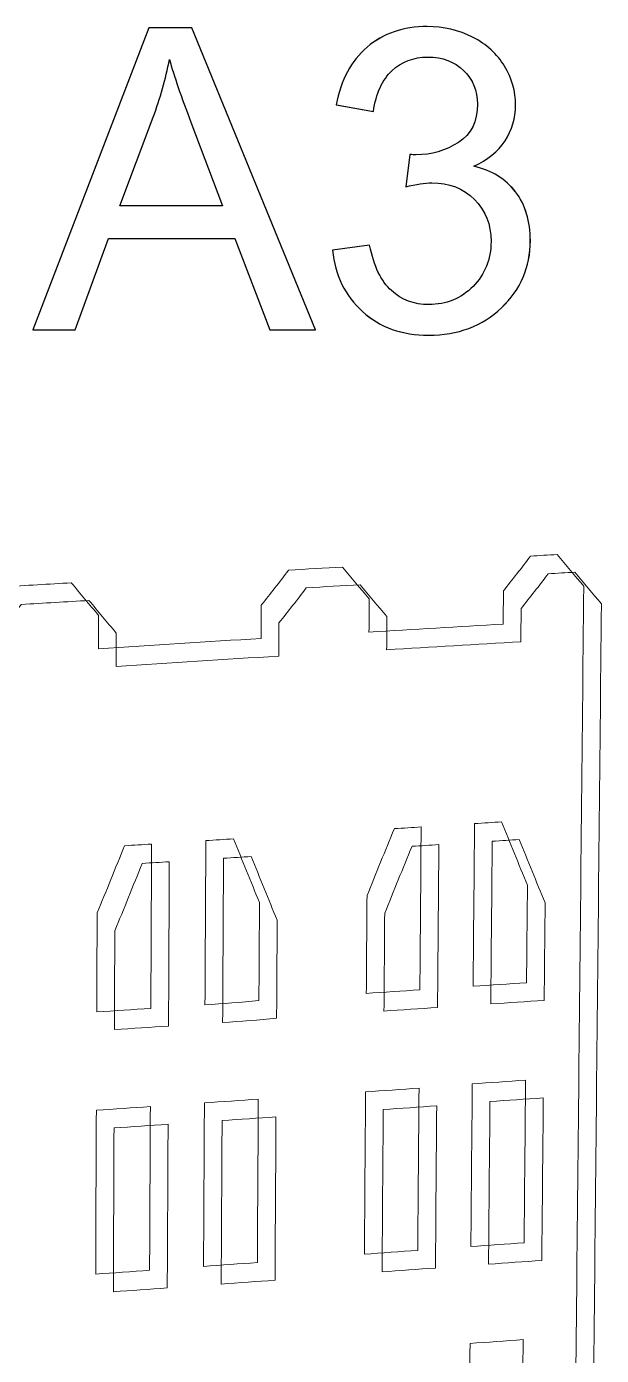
# Model space of a CAD drawing. Header units: centimetres. Extents: x -10.6 to 11.8, y -10.5 to 10.6.
# Drawn here: x 1.688 to 2.217, y -1.065 to 0.157 of the extents above; entities that cross this region are included whole.
import ezdxf

# ---------------------------------------------------------------- set-up
doc = ezdxf.new("R2010")
doc.units = ezdxf.units.CM
doc.header["$MEASUREMENT"] = 0
doc.layers.add('Livello 1', color=7, linetype='Continuous')

msp = doc.modelspace()

# ---------------------------------------------------------------- linework, layer by layer
at = {"layer": 'Livello 1', "color": 7}
for points, knots in [([(1.69383, -0.12168), (1.69383, -0.12168), (1.80054, 0.15611), (1.80054, 0.15611), (1.80054, 0.15611), (1.80054, 0.15611), (1.84013, 0.15611), (1.84013, 0.15611), (1.84013, 0.15611), (1.84013, 0.15611), (1.95383, -0.12168), (1.95383, -0.12168), (1.95383, -0.12168), (1.95383, -0.12168), (1.91192, -0.12168), (1.91192, -0.12168), (1.91192, -0.12168), (1.91192, -0.12168), (1.87951, -0.03754), (1.87951, -0.03754), (1.87951, -0.03754), (1.87951, -0.03754), (1.76336, -0.03754), (1.76336, -0.03754), (1.76336, -0.03754), (1.76336, -0.03754), (1.73289, -0.12168), (1.73289, -0.12168), (1.73289, -0.12168), (1.73289, -0.12168), (1.69383, -0.12168), (1.69383, -0.12168)], [0, 0, 0, 0, 0.125, 0.125, 0.125, 0.125, 0.25, 0.25, 0.25, 0.25, 0.375, 0.375, 0.375, 0.375, 0.5, 0.5, 0.5, 0.5, 0.625, 0.625, 0.625, 0.625, 0.75, 0.75, 0.75, 0.75, 0.875, 0.875, 0.875, 0.875, 1, 1, 1, 1]), ([(1.96955, -0.04834), (1.96955, -0.04834), (2.00363, -0.04381), (2.00363, -0.04381), (2.00363, -0.04381), (2.00758, -0.06315), (2.01424, -0.07705), (2.02362, -0.08559), (2.02362, -0.08559), (2.03306, -0.09413), (2.04451, -0.0984), (2.05803, -0.0984), (2.05803, -0.0984), (2.07407, -0.0984), (2.08765, -0.09283), (2.09871, -0.08171), (2.09871, -0.08171), (2.1097, -0.07059), (2.11527, -0.05681), (2.11527, -0.04038), (2.11527, -0.04038), (2.11527, -0.02473), (2.11016, -0.01179), (2.09994, -0.00164), (2.09994, -0.00164), (2.08965, 0.00851), (2.07665, 0.01362), (2.06087, 0.01362), (2.06087, 0.01362), (2.0544, 0.01362), (2.04638, 0.01233), (2.03681, 0.00981), (2.03681, 0.00981), (2.03681, 0.00981), (2.04063, 0.03975), (2.04063, 0.03975), (2.04063, 0.03975), (2.04289, 0.03949), (2.0447, 0.03936), (2.04613, 0.03936), (2.04613, 0.03936), (2.06061, 0.03936), (2.07368, 0.04318), (2.08532, 0.05075), (2.08532, 0.05075), (2.09696, 0.05832), (2.10278, 0.07002), (2.10278, 0.0858), (2.10278, 0.0858), (2.10278, 0.09829), (2.09851, 0.1087), (2.09004, 0.11685), (2.09004, 0.11685), (2.08157, 0.12506), (2.07064, 0.1292), (2.05725, 0.1292), (2.05725, 0.1292), (2.04399, 0.1292), (2.03293, 0.125), (2.02414, 0.11672), (2.02414, 0.11672), (2.01527, 0.10837), (2.00958, 0.09583), (2.00706, 0.07914), (2.00706, 0.07914), (2.00706, 0.07914), (1.97298, 0.08522), (1.97298, 0.08522), (1.97298, 0.08522), (1.97712, 0.10812), (1.98662, 0.12584), (2.00137, 0.13838), (2.00137, 0.13838), (2.01618, 0.15093), (2.03455, 0.15727), (2.05654, 0.15727), (2.05654, 0.15727), (2.07167, 0.15727), (2.08564, 0.15397), (2.09838, 0.1475), (2.09838, 0.1475), (2.11113, 0.14097), (2.12089, 0.13211), (2.12768, 0.12086), (2.12768, 0.12086), (2.13441, 0.1096), (2.13784, 0.0977), (2.13784, 0.08503), (2.13784, 0.08503), (2.13784, 0.07306), (2.1346, 0.06213), (2.12814, 0.05224), (2.12814, 0.05224), (2.12167, 0.0424), (2.11216, 0.03458), (2.09955, 0.02876), (2.09955, 0.02876), (2.11598, 0.02501), (2.12872, 0.01712), (2.13784, 0.00515), (2.13784, 0.00515), (2.14689, -0.00675), (2.15142, -0.02169), (2.15142, -0.03961), (2.15142, -0.03961), (2.15142, -0.06386), (2.14262, -0.08443), (2.1249, -0.10131), (2.1249, -0.10131), (2.10725, -0.11819), (2.08487, -0.1266), (2.05783, -0.1266), (2.05783, -0.1266), (2.03345, -0.1266), (2.01321, -0.11935), (1.9971, -0.1048), (1.9971, -0.1048), (1.981, -0.09031), (1.97181, -0.07149), (1.96955, -0.04834)], [0, 0, 0, 0, 0.0333333, 0.0333333, 0.0333333, 0.0333333, 0.0666667, 0.0666667, 0.0666667, 0.0666667, 0.1, 0.1, 0.1, 0.1, 0.1333333, 0.1333333, 0.1333333, 0.1333333, 0.1666667, 0.1666667, 0.1666667, 0.1666667, 0.2, 0.2, 0.2, 0.2, 0.2333333, 0.2333333, 0.2333333, 0.2333333, 0.2666667, 0.2666667, 0.2666667, 0.2666667, 0.3, 0.3, 0.3, 0.3, 0.3333333, 0.3333333, 0.3333333, 0.3333333, 0.3666667, 0.3666667, 0.3666667, 0.3666667, 0.4, 0.4, 0.4, 0.4, 0.4333333, 0.4333333, 0.4333333, 0.4333333, 0.4666667, 0.4666667, 0.4666667, 0.4666667, 0.5, 0.5, 0.5, 0.5, 0.5333333, 0.5333333, 0.5333333, 0.5333333, 0.5666667, 0.5666667, 0.5666667, 0.5666667, 0.6, 0.6, 0.6, 0.6, 0.6333333, 0.6333333, 0.6333333, 0.6333333, 0.6666667, 0.6666667, 0.6666667, 0.6666667, 0.7, 0.7, 0.7, 0.7, 0.7333333, 0.7333333, 0.7333333, 0.7333333, 0.7666667, 0.7666667, 0.7666667, 0.7666667, 0.8, 0.8, 0.8, 0.8, 0.8333333, 0.8333333, 0.8333333, 0.8333333, 0.8666667, 0.8666667, 0.8666667, 0.8666667, 0.9, 0.9, 0.9, 0.9, 0.9333333, 0.9333333, 0.9333333, 0.9333333, 0.9666667, 0.9666667, 0.9666667, 0.9666667, 1, 1, 1, 1]), ([(1.77396, -0.00759), (1.77396, -0.00759), (1.8682, -0.00759), (1.8682, -0.00759), (1.8682, -0.00759), (1.8682, -0.00759), (1.83916, 0.06931), (1.83916, 0.06931), (1.83916, 0.06931), (1.83036, 0.09266), (1.82376, 0.11187), (1.81949, 0.12694), (1.81949, 0.12694), (1.81594, 0.10909), (1.81096, 0.09143), (1.80449, 0.07384), (1.80449, 0.07384), (1.80449, 0.07384), (1.77396, -0.00759), (1.77396, -0.00759)], [0, 0, 0, 0, 0.2, 0.2, 0.2, 0.2, 0.4, 0.4, 0.4, 0.4, 0.6, 0.6, 0.6, 0.6, 0.8, 0.8, 0.8, 0.8, 1, 1, 1, 1])]:
    msp.add_open_spline(points, degree=3, knots=knots, dxfattribs=at)
at = {"layer": 'Livello 1', "color": 250, "lineweight": 9}
for points, knots in [([(1.69383, -0.12168), (1.69383, -0.12168), (1.80054, 0.15611), (1.80054, 0.15611), (1.80054, 0.15611), (1.80054, 0.15611), (1.84013, 0.15611), (1.84013, 0.15611), (1.84013, 0.15611), (1.84013, 0.15611), (1.95383, -0.12168), (1.95383, -0.12168), (1.95383, -0.12168), (1.95383, -0.12168), (1.91192, -0.12168), (1.91192, -0.12168), (1.91192, -0.12168), (1.91192, -0.12168), (1.87951, -0.03754), (1.87951, -0.03754), (1.87951, -0.03754), (1.87951, -0.03754), (1.76336, -0.03754), (1.76336, -0.03754), (1.76336, -0.03754), (1.76336, -0.03754), (1.73289, -0.12168), (1.73289, -0.12168), (1.73289, -0.12168), (1.73289, -0.12168), (1.69383, -0.12168), (1.69383, -0.12168)], [0, 0, 0, 0, 0.125, 0.125, 0.125, 0.125, 0.25, 0.25, 0.25, 0.25, 0.375, 0.375, 0.375, 0.375, 0.5, 0.5, 0.5, 0.5, 0.625, 0.625, 0.625, 0.625, 0.75, 0.75, 0.75, 0.75, 0.875, 0.875, 0.875, 0.875, 1, 1, 1, 1]), ([(1.69384, -0.12168), (1.69384, -0.12168), (1.80055, 0.15611), (1.80055, 0.15611), (1.80055, 0.15611), (1.80055, 0.15611), (1.84014, 0.15611), (1.84014, 0.15611), (1.84014, 0.15611), (1.84014, 0.15611), (1.95384, -0.12168), (1.95384, -0.12168), (1.95384, -0.12168), (1.95384, -0.12168), (1.91193, -0.12168), (1.91193, -0.12168), (1.91193, -0.12168), (1.91193, -0.12168), (1.87952, -0.03754), (1.87952, -0.03754), (1.87952, -0.03754), (1.87952, -0.03754), (1.76337, -0.03754), (1.76337, -0.03754), (1.76337, -0.03754), (1.76337, -0.03754), (1.7329, -0.12168), (1.7329, -0.12168), (1.7329, -0.12168), (1.7329, -0.12168), (1.69384, -0.12168), (1.69384, -0.12168)], [0, 0, 0, 0, 0.125, 0.125, 0.125, 0.125, 0.25, 0.25, 0.25, 0.25, 0.375, 0.375, 0.375, 0.375, 0.5, 0.5, 0.5, 0.5, 0.625, 0.625, 0.625, 0.625, 0.75, 0.75, 0.75, 0.75, 0.875, 0.875, 0.875, 0.875, 1, 1, 1, 1]), ([(1.96955, -0.04834), (1.96955, -0.04834), (2.00363, -0.04381), (2.00363, -0.04381), (2.00363, -0.04381), (2.00758, -0.06315), (2.01424, -0.07705), (2.02362, -0.08559), (2.02362, -0.08559), (2.03306, -0.09413), (2.04451, -0.0984), (2.05803, -0.0984), (2.05803, -0.0984), (2.07407, -0.0984), (2.08765, -0.09283), (2.09871, -0.08171), (2.09871, -0.08171), (2.1097, -0.07059), (2.11527, -0.05681), (2.11527, -0.04038), (2.11527, -0.04038), (2.11527, -0.02473), (2.11016, -0.01179), (2.09994, -0.00164), (2.09994, -0.00164), (2.08965, 0.00851), (2.07665, 0.01362), (2.06087, 0.01362), (2.06087, 0.01362), (2.0544, 0.01362), (2.04638, 0.01233), (2.03681, 0.00981), (2.03681, 0.00981), (2.03681, 0.00981), (2.04063, 0.03975), (2.04063, 0.03975), (2.04063, 0.03975), (2.04289, 0.03949), (2.0447, 0.03936), (2.04613, 0.03936), (2.04613, 0.03936), (2.06061, 0.03936), (2.07368, 0.04318), (2.08532, 0.05075), (2.08532, 0.05075), (2.09696, 0.05832), (2.10278, 0.07002), (2.10278, 0.0858), (2.10278, 0.0858), (2.10278, 0.09829), (2.09851, 0.1087), (2.09004, 0.11685), (2.09004, 0.11685), (2.08157, 0.12506), (2.07064, 0.1292), (2.05725, 0.1292), (2.05725, 0.1292), (2.04399, 0.1292), (2.03293, 0.125), (2.02414, 0.11672), (2.02414, 0.11672), (2.01527, 0.10837), (2.00958, 0.09583), (2.00706, 0.07914), (2.00706, 0.07914), (2.00706, 0.07914), (1.97298, 0.08522), (1.97298, 0.08522), (1.97298, 0.08522), (1.97712, 0.10812), (1.98662, 0.12584), (2.00137, 0.13838), (2.00137, 0.13838), (2.01618, 0.15093), (2.03455, 0.15727), (2.05654, 0.15727), (2.05654, 0.15727), (2.07167, 0.15727), (2.08564, 0.15397), (2.09838, 0.1475), (2.09838, 0.1475), (2.11113, 0.14097), (2.12089, 0.13211), (2.12768, 0.12086), (2.12768, 0.12086), (2.13441, 0.1096), (2.13784, 0.0977), (2.13784, 0.08503), (2.13784, 0.08503), (2.13784, 0.07306), (2.1346, 0.06213), (2.12814, 0.05224), (2.12814, 0.05224), (2.12167, 0.0424), (2.11216, 0.03458), (2.09955, 0.02876), (2.09955, 0.02876), (2.11598, 0.02501), (2.12872, 0.01712), (2.13784, 0.00515), (2.13784, 0.00515), (2.14689, -0.00675), (2.15142, -0.02169), (2.15142, -0.03961), (2.15142, -0.03961), (2.15142, -0.06386), (2.14262, -0.08443), (2.1249, -0.10131), (2.1249, -0.10131), (2.10725, -0.11819), (2.08487, -0.1266), (2.05783, -0.1266), (2.05783, -0.1266), (2.03345, -0.1266), (2.01321, -0.11935), (1.9971, -0.1048), (1.9971, -0.1048), (1.981, -0.09031), (1.97181, -0.07149), (1.96955, -0.04834)], [0, 0, 0, 0, 0.0333333, 0.0333333, 0.0333333, 0.0333333, 0.0666667, 0.0666667, 0.0666667, 0.0666667, 0.1, 0.1, 0.1, 0.1, 0.1333333, 0.1333333, 0.1333333, 0.1333333, 0.1666667, 0.1666667, 0.1666667, 0.1666667, 0.2, 0.2, 0.2, 0.2, 0.2333333, 0.2333333, 0.2333333, 0.2333333, 0.2666667, 0.2666667, 0.2666667, 0.2666667, 0.3, 0.3, 0.3, 0.3, 0.3333333, 0.3333333, 0.3333333, 0.3333333, 0.3666667, 0.3666667, 0.3666667, 0.3666667, 0.4, 0.4, 0.4, 0.4, 0.4333333, 0.4333333, 0.4333333, 0.4333333, 0.4666667, 0.4666667, 0.4666667, 0.4666667, 0.5, 0.5, 0.5, 0.5, 0.5333333, 0.5333333, 0.5333333, 0.5333333, 0.5666667, 0.5666667, 0.5666667, 0.5666667, 0.6, 0.6, 0.6, 0.6, 0.6333333, 0.6333333, 0.6333333, 0.6333333, 0.6666667, 0.6666667, 0.6666667, 0.6666667, 0.7, 0.7, 0.7, 0.7, 0.7333333, 0.7333333, 0.7333333, 0.7333333, 0.7666667, 0.7666667, 0.7666667, 0.7666667, 0.8, 0.8, 0.8, 0.8, 0.8333333, 0.8333333, 0.8333333, 0.8333333, 0.8666667, 0.8666667, 0.8666667, 0.8666667, 0.9, 0.9, 0.9, 0.9, 0.9333333, 0.9333333, 0.9333333, 0.9333333, 0.9666667, 0.9666667, 0.9666667, 0.9666667, 1, 1, 1, 1]), ([(1.96956, -0.04834), (1.96956, -0.04834), (2.00364, -0.04381), (2.00364, -0.04381), (2.00364, -0.04381), (2.00759, -0.06315), (2.01425, -0.07705), (2.02363, -0.08559), (2.02363, -0.08559), (2.03307, -0.09413), (2.04452, -0.0984), (2.05804, -0.0984), (2.05804, -0.0984), (2.07408, -0.0984), (2.08766, -0.09283), (2.09872, -0.08171), (2.09872, -0.08171), (2.10971, -0.07059), (2.11528, -0.05681), (2.11528, -0.04038), (2.11528, -0.04038), (2.11528, -0.02473), (2.11017, -0.01179), (2.09995, -0.00164), (2.09995, -0.00164), (2.08966, 0.00851), (2.07666, 0.01362), (2.06088, 0.01362), (2.06088, 0.01362), (2.05441, 0.01362), (2.04639, 0.01233), (2.03682, 0.00981), (2.03682, 0.00981), (2.03682, 0.00981), (2.04064, 0.03975), (2.04064, 0.03975), (2.04064, 0.03975), (2.0429, 0.03949), (2.04471, 0.03936), (2.04614, 0.03936), (2.04614, 0.03936), (2.06062, 0.03936), (2.07369, 0.04318), (2.08533, 0.05075), (2.08533, 0.05075), (2.09697, 0.05832), (2.10279, 0.07002), (2.10279, 0.0858), (2.10279, 0.0858), (2.10279, 0.09829), (2.09852, 0.1087), (2.09005, 0.11685), (2.09005, 0.11685), (2.08158, 0.12506), (2.07065, 0.1292), (2.05726, 0.1292), (2.05726, 0.1292), (2.044, 0.1292), (2.03294, 0.125), (2.02415, 0.11672), (2.02415, 0.11672), (2.01528, 0.10837), (2.00959, 0.09583), (2.00707, 0.07914), (2.00707, 0.07914), (2.00707, 0.07914), (1.97299, 0.08522), (1.97299, 0.08522), (1.97299, 0.08522), (1.97713, 0.10812), (1.98663, 0.12584), (2.00138, 0.13838), (2.00138, 0.13838), (2.01619, 0.15093), (2.03456, 0.15727), (2.05655, 0.15727), (2.05655, 0.15727), (2.07168, 0.15727), (2.08565, 0.15397), (2.09839, 0.1475), (2.09839, 0.1475), (2.11114, 0.14097), (2.1209, 0.13211), (2.12769, 0.12086), (2.12769, 0.12086), (2.13442, 0.1096), (2.13785, 0.0977), (2.13785, 0.08503), (2.13785, 0.08503), (2.13785, 0.07306), (2.13461, 0.06213), (2.12815, 0.05224), (2.12815, 0.05224), (2.12168, 0.0424), (2.11217, 0.03458), (2.09956, 0.02876), (2.09956, 0.02876), (2.11599, 0.02501), (2.12873, 0.01712), (2.13785, 0.00515), (2.13785, 0.00515), (2.1469, -0.00675), (2.15143, -0.02169), (2.15143, -0.03961), (2.15143, -0.03961), (2.15143, -0.06386), (2.14263, -0.08443), (2.12491, -0.10131), (2.12491, -0.10131), (2.10726, -0.11819), (2.08488, -0.1266), (2.05784, -0.1266), (2.05784, -0.1266), (2.03346, -0.1266), (2.01322, -0.11935), (1.99711, -0.1048), (1.99711, -0.1048), (1.98101, -0.09031), (1.97182, -0.07149), (1.96956, -0.04834)], [0, 0, 0, 0, 0.0333333, 0.0333333, 0.0333333, 0.0333333, 0.0666667, 0.0666667, 0.0666667, 0.0666667, 0.1, 0.1, 0.1, 0.1, 0.1333333, 0.1333333, 0.1333333, 0.1333333, 0.1666667, 0.1666667, 0.1666667, 0.1666667, 0.2, 0.2, 0.2, 0.2, 0.2333333, 0.2333333, 0.2333333, 0.2333333, 0.2666667, 0.2666667, 0.2666667, 0.2666667, 0.3, 0.3, 0.3, 0.3, 0.3333333, 0.3333333, 0.3333333, 0.3333333, 0.3666667, 0.3666667, 0.3666667, 0.3666667, 0.4, 0.4, 0.4, 0.4, 0.4333333, 0.4333333, 0.4333333, 0.4333333, 0.4666667, 0.4666667, 0.4666667, 0.4666667, 0.5, 0.5, 0.5, 0.5, 0.5333333, 0.5333333, 0.5333333, 0.5333333, 0.5666667, 0.5666667, 0.5666667, 0.5666667, 0.6, 0.6, 0.6, 0.6, 0.6333333, 0.6333333, 0.6333333, 0.6333333, 0.6666667, 0.6666667, 0.6666667, 0.6666667, 0.7, 0.7, 0.7, 0.7, 0.7333333, 0.7333333, 0.7333333, 0.7333333, 0.7666667, 0.7666667, 0.7666667, 0.7666667, 0.8, 0.8, 0.8, 0.8, 0.8333333, 0.8333333, 0.8333333, 0.8333333, 0.8666667, 0.8666667, 0.8666667, 0.8666667, 0.9, 0.9, 0.9, 0.9, 0.9333333, 0.9333333, 0.9333333, 0.9333333, 0.9666667, 0.9666667, 0.9666667, 0.9666667, 1, 1, 1, 1]), ([(1.77396, -0.00759), (1.77396, -0.00759), (1.8682, -0.00759), (1.8682, -0.00759), (1.8682, -0.00759), (1.8682, -0.00759), (1.83916, 0.06931), (1.83916, 0.06931), (1.83916, 0.06931), (1.83036, 0.09266), (1.82376, 0.11187), (1.81949, 0.12694), (1.81949, 0.12694), (1.81594, 0.10909), (1.81096, 0.09143), (1.80449, 0.07384), (1.80449, 0.07384), (1.80449, 0.07384), (1.77396, -0.00759), (1.77396, -0.00759)], [0, 0, 0, 0, 0.2, 0.2, 0.2, 0.2, 0.4, 0.4, 0.4, 0.4, 0.6, 0.6, 0.6, 0.6, 0.8, 0.8, 0.8, 0.8, 1, 1, 1, 1]), ([(1.77397, -0.00759), (1.77397, -0.00759), (1.86821, -0.00759), (1.86821, -0.00759), (1.86821, -0.00759), (1.86821, -0.00759), (1.83917, 0.06931), (1.83917, 0.06931), (1.83917, 0.06931), (1.83037, 0.09266), (1.82377, 0.11187), (1.8195, 0.12694), (1.8195, 0.12694), (1.81595, 0.10909), (1.81097, 0.09143), (1.8045, 0.07384), (1.8045, 0.07384), (1.8045, 0.07384), (1.77397, -0.00759), (1.77397, -0.00759)], [0, 0, 0, 0, 0.2, 0.2, 0.2, 0.2, 0.4, 0.4, 0.4, 0.4, 0.6, 0.6, 0.6, 0.6, 0.8, 0.8, 0.8, 0.8, 1, 1, 1, 1])]:
    msp.add_open_spline(points, degree=3, knots=knots, dxfattribs=at)
at = {"layer": 'Livello 1', "color": 7, "lineweight": 9}
for points, knots in [([(1.19184, -6.57894), (1.19166, -6.56309), (1.1916, -6.54657), (1.19155, -6.53006), (1.19155, -6.53006), (1.2072, -6.52699), (1.22299, -6.52389), (1.23877, -6.5208), (1.23877, -6.5208), (1.23885, -6.5906), (1.23905, -6.65977), (1.23937, -6.7289), (1.23937, -6.7289), (1.345, -6.70768), (1.45006, -6.68657), (1.55462, -6.66553), (1.55462, -6.66553), (1.6586, -6.64462), (1.76222, -6.62378), (1.86538, -6.60304), (1.86538, -6.60304), (1.8658, -6.53481), (1.86633, -6.46659), (1.86687, -6.39772), (1.86687, -6.39772), (1.88206, -6.39474), (1.89736, -6.39175), (1.91266, -6.38874), (1.91266, -6.38874), (1.91244, -6.40502), (1.91233, -6.42128), (1.91222, -6.43691), (1.91222, -6.43691), (1.91599, -6.43991), (1.91988, -6.4429), (1.92365, -6.44526), (1.92365, -6.44526), (1.92744, -6.44452), (1.93124, -6.44377), (1.93515, -6.44301), (1.93515, -6.44301), (1.93882, -6.44227), (1.94274, -6.44151), (1.94653, -6.44075), (1.94653, -6.44075), (1.95022, -6.4369), (1.95417, -6.43239), (1.95799, -6.42789), (1.95799, -6.42789), (1.96095, -6.02812), (1.96408, -5.62273), (1.96711, -5.21359), (1.96711, -5.21359), (1.97017, -4.79946), (1.97328, -4.38032), (1.97643, -3.95619), (1.97643, -3.95619), (1.97973, -3.52582), (1.98295, -3.09106), (1.98621, -2.65132), (1.98621, -2.65132), (1.9895, -2.20596), (1.99284, -1.75496), (1.99635, -1.29898), (1.99635, -1.29898), (2.05326, -1.29449), (2.11003, -1.29003), (2.16693, -1.28556), (2.16693, -1.28556), (2.17504, -1.2756), (2.18316, -1.26501), (2.19154, -1.25442), (2.19154, -1.25442), (2.19451, -0.95827), (2.19752, -0.65902), (2.20055, -0.35729), (2.20055, -0.35729), (2.19228, -0.34782), (2.18426, -0.33834), (2.17623, -0.32823), (2.17623, -0.32823), (2.16799, -0.32872), (2.15973, -0.32919), (2.15161, -0.32966), (2.15161, -0.32966), (2.14326, -0.34073), (2.13492, -0.35118), (2.12671, -0.36163), (2.12671, -0.36163), (2.12661, -0.37222), (2.12652, -0.38219), (2.12643, -0.39216), (2.12643, -0.39216), (2.08521, -0.3946), (2.04411, -0.39705), (2.00301, -0.3995), (2.00301, -0.3995), (2.00309, -0.38951), (2.00316, -0.37952), (2.00323, -0.3689), (2.00323, -0.3689), (1.99493, -0.3594), (1.98689, -0.34987), (1.97871, -0.33974), (1.97871, -0.33974), (1.96221, -0.3407), (1.94557, -0.34167), (1.92907, -0.34262), (1.92907, -0.34262), (1.92075, -0.35375), (1.91231, -0.36424), (1.904, -0.37474), (1.904, -0.37474), (1.90394, -0.38538), (1.90387, -0.39539), (1.90381, -0.40541), (1.90381, -0.40541), (1.85395, -0.40838), (1.8041, -0.41198), (1.75411, -0.41495), (1.75411, -0.41495), (1.75415, -0.40428), (1.75419, -0.39424), (1.75424, -0.38419), (1.75424, -0.38419), (1.74577, -0.37401), (1.73757, -0.36445), (1.72922, -0.35426), (1.72922, -0.35426), (1.70846, -0.35547), (1.6877, -0.35668), (1.66694, -0.35789), (1.66694, -0.35789), (1.65841, -0.36908), (1.65, -0.37963), (1.64172, -0.39082), (1.64172, -0.39082), (1.6417, -0.40088), (1.64167, -0.41095), (1.64164, -0.42165), (1.64164, -0.42165), (1.62438, -0.42267), (1.60737, -0.42369), (1.59024, -0.42471), (1.59024, -0.42471), (1.59017, -0.46125), (1.5901, -0.49778), (1.59003, -0.53431), (1.59003, -0.53431), (1.57318, -0.53535), (1.55632, -0.53639), (1.5396, -0.53743), (1.5396, -0.53743), (1.53965, -0.50086), (1.53969, -0.46429), (1.53974, -0.42772), (1.53974, -0.42772), (1.52286, -0.42873), (1.50585, -0.42973), (1.48898, -0.43074), (1.48898, -0.43074), (1.48899, -0.42065), (1.48899, -0.41054), (1.48899, -0.40045), (1.48899, -0.40045), (1.48037, -0.39022), (1.47199, -0.38061), (1.46362, -0.36974), (1.46362, -0.36974), (1.44273, -0.37097), (1.42171, -0.37219), (1.40057, -0.37341), (1.40057, -0.37341), (1.39206, -0.38529), (1.38356, -0.39591), (1.3752, -0.40715), (1.3752, -0.40715), (1.37521, -0.41727), (1.37521, -0.4274), (1.37522, -0.43752), (1.37522, -0.43752), (1.32421, -0.44057), (1.27293, -0.4436), (1.22179, -0.44666), (1.22179, -0.44666), (1.22176, -0.43587), (1.22173, -0.42572), (1.2217, -0.41557), (1.2217, -0.41557), (1.21303, -0.40528), (1.20449, -0.39562), (1.19582, -0.38534), (1.19582, -0.38534), (1.17867, -0.38633), (1.16153, -0.38733), (1.14451, -0.38833), (1.14451, -0.38833), (1.13578, -0.40028), (1.12731, -0.41159), (1.11886, -0.4229), (1.11886, -0.4229), (1.1189, -0.43307), (1.11894, -0.44261), (1.11898, -0.45278), (1.11898, -0.45278), (1.07595, -0.45534), (1.03279, -0.4579), (0.98976, -0.46046), (0.98976, -0.46046), (0.9897, -0.44963), (0.98964, -0.43943), (0.98958, -0.42923), (0.98958, -0.42923), (0.98088, -0.41891), (0.97218, -0.40921), (0.96348, -0.39887), (0.96348, -0.39887), (0.95484, -0.39937), (0.94633, -0.39987), (0.93769, -0.40038), (0.93769, -0.40038), (0.929, -0.41174), (0.9203, -0.42246), (0.91186, -0.43319), (0.91186, -0.43319), (0.91399, -0.74346), (0.9161, -1.05053), (0.91819, -1.35505), (0.91819, -1.35505), (0.92666, -1.3646), (0.93526, -1.37415), (0.94398, -1.38304), (0.94398, -1.38304), (1.00368, -1.37834), (1.06326, -1.37365), (1.12284, -1.36897), (1.12284, -1.36897), (1.12659, -2.29216), (1.13033, -3.19438), (1.13396, -4.07305), (1.13396, -4.07305), (1.1375, -4.93075), (1.14109, -5.77001), (1.14441, -6.58829), (1.14441, -6.58829), (1.14775, -6.59146), (1.15108, -6.59461), (1.15454, -6.59712), (1.15454, -6.59712), (1.16425, -6.59519), (1.1709, -6.59388), (1.18061, -6.59195), (1.18061, -6.59195), (1.1844, -6.58804), (1.18806, -6.58349), (1.19184, -6.57894)], [0, 0, 0, 0, 0.015625, 0.015625, 0.015625, 0.015625, 0.03125, 0.03125, 0.03125, 0.03125, 0.046875, 0.046875, 0.046875, 0.046875, 0.0625, 0.0625, 0.0625, 0.0625, 0.078125, 0.078125, 0.078125, 0.078125, 0.09375, 0.09375, 0.09375, 0.09375, 0.109375, 0.109375, 0.109375, 0.109375, 0.125, 0.125, 0.125, 0.125, 0.140625, 0.140625, 0.140625, 0.140625, 0.15625, 0.15625, 0.15625, 0.15625, 0.171875, 0.171875, 0.171875, 0.171875, 0.1875, 0.1875, 0.1875, 0.1875, 0.203125, 0.203125, 0.203125, 0.203125, 0.21875, 0.21875, 0.21875, 0.21875, 0.234375, 0.234375, 0.234375, 0.234375, 0.25, 0.25, 0.25, 0.25, 0.265625, 0.265625, 0.265625, 0.265625, 0.28125, 0.28125, 0.28125, 0.28125, 0.296875, 0.296875, 0.296875, 0.296875, 0.3125, 0.3125, 0.3125, 0.3125, 0.328125, 0.328125, 0.328125, 0.328125, 0.34375, 0.34375, 0.34375, 0.34375, 0.359375, 0.359375, 0.359375, 0.359375, 0.375, 0.375, 0.375, 0.375, 0.390625, 0.390625, 0.390625, 0.390625, 0.40625, 0.40625, 0.40625, 0.40625, 0.421875, 0.421875, 0.421875, 0.421875, 0.4375, 0.4375, 0.4375, 0.4375, 0.453125, 0.453125, 0.453125, 0.453125, 0.46875, 0.46875, 0.46875, 0.46875, 0.484375, 0.484375, 0.484375, 0.484375, 0.5, 0.5, 0.5, 0.5, 0.515625, 0.515625, 0.515625, 0.515625, 0.53125, 0.53125, 0.53125, 0.53125, 0.546875, 0.546875, 0.546875, 0.546875, 0.5625, 0.5625, 0.5625, 0.5625, 0.578125, 0.578125, 0.578125, 0.578125, 0.59375, 0.59375, 0.59375, 0.59375, 0.609375, 0.609375, 0.609375, 0.609375, 0.625, 0.625, 0.625, 0.625, 0.640625, 0.640625, 0.640625, 0.640625, 0.65625, 0.65625, 0.65625, 0.65625, 0.671875, 0.671875, 0.671875, 0.671875, 0.6875, 0.6875, 0.6875, 0.6875, 0.703125, 0.703125, 0.703125, 0.703125, 0.71875, 0.71875, 0.71875, 0.71875, 0.734375, 0.734375, 0.734375, 0.734375, 0.75, 0.75, 0.75, 0.75, 0.765625, 0.765625, 0.765625, 0.765625, 0.78125, 0.78125, 0.78125, 0.78125, 0.796875, 0.796875, 0.796875, 0.796875, 0.8125, 0.8125, 0.8125, 0.8125, 0.828125, 0.828125, 0.828125, 0.828125, 0.84375, 0.84375, 0.84375, 0.84375, 0.859375, 0.859375, 0.859375, 0.859375, 0.875, 0.875, 0.875, 0.875, 0.890625, 0.890625, 0.890625, 0.890625, 0.90625, 0.90625, 0.90625, 0.90625, 0.921875, 0.921875, 0.921875, 0.921875, 0.9375, 0.9375, 0.9375, 0.9375, 0.953125, 0.953125, 0.953125, 0.953125, 0.96875, 0.96875, 0.96875, 0.96875, 0.984375, 0.984375, 0.984375, 0.984375, 1, 1, 1, 1]), ([(1.20809, -6.5952), (1.20792, -6.57934), (1.20786, -6.56283), (1.2078, -6.54631), (1.2078, -6.54631), (1.22346, -6.54325), (1.23924, -6.54015), (1.25502, -6.53706), (1.25502, -6.53706), (1.2551, -6.60686), (1.25531, -6.67602), (1.25562, -6.74516), (1.25562, -6.74516), (1.36126, -6.72394), (1.46632, -6.70282), (1.57088, -6.68179), (1.57088, -6.68179), (1.67486, -6.66088), (1.77848, -6.64004), (1.88163, -6.61929), (1.88163, -6.61929), (1.88205, -6.55107), (1.88259, -6.48285), (1.88312, -6.41397), (1.88312, -6.41397), (1.89831, -6.411), (1.91362, -6.408), (1.92892, -6.405), (1.92892, -6.405), (1.9287, -6.42128), (1.92859, -6.43754), (1.92848, -6.45317), (1.92848, -6.45317), (1.93225, -6.45616), (1.93613, -6.45915), (1.9399, -6.46152), (1.9399, -6.46152), (1.9437, -6.46078), (1.94749, -6.46003), (1.9514, -6.45927), (1.9514, -6.45927), (1.95508, -6.45853), (1.95899, -6.45777), (1.96278, -6.45701), (1.96278, -6.45701), (1.96648, -6.45315), (1.97042, -6.44865), (1.97424, -6.44414), (1.97424, -6.44414), (1.9772, -6.04438), (1.98034, -5.63898), (1.98336, -5.22985), (1.98336, -5.22985), (1.98642, -4.81572), (1.98953, -4.39657), (1.99268, -3.97245), (1.99268, -3.97245), (1.99599, -3.54207), (1.99921, -3.10732), (2.00246, -2.66758), (2.00246, -2.66758), (2.00576, -2.22221), (2.0091, -1.77122), (2.01261, -1.31524), (2.01261, -1.31524), (2.06951, -1.31075), (2.12628, -1.30629), (2.18319, -1.30181), (2.18319, -1.30181), (2.1913, -1.29185), (2.19941, -1.28127), (2.20779, -1.27067), (2.20779, -1.27067), (2.21077, -0.97453), (2.21378, -0.67528), (2.21681, -0.37355), (2.21681, -0.37355), (2.20854, -0.36407), (2.20051, -0.35459), (2.19249, -0.34449), (2.19249, -0.34449), (2.18424, -0.34497), (2.17599, -0.34544), (2.16787, -0.34592), (2.16787, -0.34592), (2.15952, -0.35699), (2.15117, -0.36744), (2.14296, -0.37789), (2.14296, -0.37789), (2.14287, -0.38847), (2.14278, -0.39844), (2.14269, -0.40841), (2.14269, -0.40841), (2.10146, -0.41086), (2.06037, -0.41331), (2.01927, -0.41576), (2.01927, -0.41576), (2.01935, -0.40577), (2.01942, -0.39577), (2.01949, -0.38515), (2.01949, -0.38515), (2.01119, -0.37565), (2.00314, -0.36613), (1.99497, -0.35599), (1.99497, -0.35599), (1.97846, -0.35695), (1.96183, -0.35792), (1.94532, -0.35888), (1.94532, -0.35888), (1.93701, -0.37001), (1.92857, -0.3805), (1.92025, -0.391), (1.92025, -0.391), (1.92019, -0.40163), (1.92013, -0.41165), (1.92007, -0.42166), (1.92007, -0.42166), (1.87021, -0.42464), (1.82035, -0.42823), (1.77037, -0.43121), (1.77037, -0.43121), (1.77041, -0.42053), (1.77045, -0.41049), (1.77049, -0.40045), (1.77049, -0.40045), (1.76203, -0.39027), (1.75382, -0.38071), (1.74548, -0.37052), (1.74548, -0.37052), (1.72472, -0.37173), (1.70396, -0.37294), (1.6832, -0.37415), (1.6832, -0.37415), (1.67466, -0.38533), (1.66625, -0.39589), (1.65798, -0.40708), (1.65798, -0.40708), (1.65795, -0.41714), (1.65793, -0.42721), (1.6579, -0.43791), (1.6579, -0.43791), (1.64063, -0.43893), (1.62363, -0.43995), (1.60649, -0.44097), (1.60649, -0.44097), (1.60642, -0.4775), (1.60636, -0.51404), (1.60628, -0.55057), (1.60628, -0.55057), (1.58943, -0.5516), (1.57258, -0.55265), (1.55586, -0.55369), (1.55586, -0.55369), (1.5559, -0.51712), (1.55594, -0.48055), (1.556, -0.44398), (1.556, -0.44398), (1.53911, -0.44498), (1.52211, -0.44599), (1.50524, -0.447), (1.50524, -0.447), (1.50524, -0.4369), (1.50524, -0.4268), (1.50525, -0.41671), (1.50525, -0.41671), (1.49663, -0.40648), (1.48825, -0.39687), (1.47988, -0.386), (1.47988, -0.386), (1.45899, -0.38722), (1.43797, -0.38844), (1.41682, -0.38967), (1.41682, -0.38967), (1.40832, -0.40155), (1.39982, -0.41216), (1.39145, -0.42341), (1.39145, -0.42341), (1.39146, -0.43353), (1.39147, -0.44365), (1.39148, -0.45378), (1.39148, -0.45378), (1.34046, -0.45682), (1.28919, -0.45986), (1.23804, -0.46291), (1.23804, -0.46291), (1.23801, -0.45213), (1.23798, -0.44197), (1.23795, -0.43182), (1.23795, -0.43182), (1.22929, -0.42154), (1.22075, -0.41188), (1.21208, -0.40159), (1.21208, -0.40159), (1.19493, -0.40259), (1.17778, -0.40359), (1.16076, -0.40459), (1.16076, -0.40459), (1.15204, -0.41653), (1.14357, -0.42784), (1.13511, -0.43915), (1.13511, -0.43915), (1.13516, -0.44933), (1.13519, -0.45886), (1.13524, -0.46904), (1.13524, -0.46904), (1.0922, -0.4716), (1.04905, -0.47416), (1.00602, -0.47672), (1.00602, -0.47672), (1.00596, -0.46589), (1.0059, -0.45569), (1.00584, -0.44549), (1.00584, -0.44549), (0.99714, -0.43517), (0.98844, -0.42547), (0.97974, -0.41513), (0.97974, -0.41513), (0.9711, -0.41563), (0.96259, -0.41613), (0.95395, -0.41663), (0.95395, -0.41663), (0.94525, -0.42799), (0.93656, -0.43872), (0.92812, -0.44944), (0.92812, -0.44944), (0.93025, -0.75971), (0.93236, -1.06678), (0.93444, -1.37131), (0.93444, -1.37131), (0.94292, -1.38085), (0.95152, -1.3904), (0.96024, -1.3993), (0.96024, -1.3993), (1.01994, -1.39459), (1.07951, -1.38991), (1.13909, -1.38523), (1.13909, -1.38523), (1.14285, -2.30842), (1.14659, -3.21063), (1.15021, -4.08931), (1.15021, -4.08931), (1.15375, -4.94701), (1.15735, -5.78627), (1.16067, -6.60455), (1.16067, -6.60455), (1.164, -6.60772), (1.16734, -6.61086), (1.17079, -6.61337), (1.17079, -6.61337), (1.18051, -6.61144), (1.18715, -6.61013), (1.19687, -6.6082), (1.19687, -6.6082), (1.20065, -6.60429), (1.20432, -6.59974), (1.20809, -6.5952)], [0, 0, 0, 0, 0.015625, 0.015625, 0.015625, 0.015625, 0.03125, 0.03125, 0.03125, 0.03125, 0.046875, 0.046875, 0.046875, 0.046875, 0.0625, 0.0625, 0.0625, 0.0625, 0.078125, 0.078125, 0.078125, 0.078125, 0.09375, 0.09375, 0.09375, 0.09375, 0.109375, 0.109375, 0.109375, 0.109375, 0.125, 0.125, 0.125, 0.125, 0.140625, 0.140625, 0.140625, 0.140625, 0.15625, 0.15625, 0.15625, 0.15625, 0.171875, 0.171875, 0.171875, 0.171875, 0.1875, 0.1875, 0.1875, 0.1875, 0.203125, 0.203125, 0.203125, 0.203125, 0.21875, 0.21875, 0.21875, 0.21875, 0.234375, 0.234375, 0.234375, 0.234375, 0.25, 0.25, 0.25, 0.25, 0.265625, 0.265625, 0.265625, 0.265625, 0.28125, 0.28125, 0.28125, 0.28125, 0.296875, 0.296875, 0.296875, 0.296875, 0.3125, 0.3125, 0.3125, 0.3125, 0.328125, 0.328125, 0.328125, 0.328125, 0.34375, 0.34375, 0.34375, 0.34375, 0.359375, 0.359375, 0.359375, 0.359375, 0.375, 0.375, 0.375, 0.375, 0.390625, 0.390625, 0.390625, 0.390625, 0.40625, 0.40625, 0.40625, 0.40625, 0.421875, 0.421875, 0.421875, 0.421875, 0.4375, 0.4375, 0.4375, 0.4375, 0.453125, 0.453125, 0.453125, 0.453125, 0.46875, 0.46875, 0.46875, 0.46875, 0.484375, 0.484375, 0.484375, 0.484375, 0.5, 0.5, 0.5, 0.5, 0.515625, 0.515625, 0.515625, 0.515625, 0.53125, 0.53125, 0.53125, 0.53125, 0.546875, 0.546875, 0.546875, 0.546875, 0.5625, 0.5625, 0.5625, 0.5625, 0.578125, 0.578125, 0.578125, 0.578125, 0.59375, 0.59375, 0.59375, 0.59375, 0.609375, 0.609375, 0.609375, 0.609375, 0.625, 0.625, 0.625, 0.625, 0.640625, 0.640625, 0.640625, 0.640625, 0.65625, 0.65625, 0.65625, 0.65625, 0.671875, 0.671875, 0.671875, 0.671875, 0.6875, 0.6875, 0.6875, 0.6875, 0.703125, 0.703125, 0.703125, 0.703125, 0.71875, 0.71875, 0.71875, 0.71875, 0.734375, 0.734375, 0.734375, 0.734375, 0.75, 0.75, 0.75, 0.75, 0.765625, 0.765625, 0.765625, 0.765625, 0.78125, 0.78125, 0.78125, 0.78125, 0.796875, 0.796875, 0.796875, 0.796875, 0.8125, 0.8125, 0.8125, 0.8125, 0.828125, 0.828125, 0.828125, 0.828125, 0.84375, 0.84375, 0.84375, 0.84375, 0.859375, 0.859375, 0.859375, 0.859375, 0.875, 0.875, 0.875, 0.875, 0.890625, 0.890625, 0.890625, 0.890625, 0.90625, 0.90625, 0.90625, 0.90625, 0.921875, 0.921875, 0.921875, 0.921875, 0.9375, 0.9375, 0.9375, 0.9375, 0.953125, 0.953125, 0.953125, 0.953125, 0.96875, 0.96875, 0.96875, 0.96875, 0.984375, 0.984375, 0.984375, 0.984375, 1, 1, 1, 1]), ([(2.10011, -0.57565), (2.10846, -0.57513), (2.11669, -0.5746), (2.12504, -0.57408), (2.12504, -0.57408), (2.13283, -0.59351), (2.14074, -0.61292), (2.14877, -0.63233), (2.14877, -0.63233), (2.14849, -0.66222), (2.1482, -0.69273), (2.14792, -0.722), (2.14792, -0.722), (2.1315, -0.72309), (2.11509, -0.72419), (2.0988, -0.72526), (2.0988, -0.72526), (2.09923, -0.6754), (2.09967, -0.62615), (2.10011, -0.57565)], [0, 0, 0, 0, 0.2, 0.2, 0.2, 0.2, 0.4, 0.4, 0.4, 0.4, 0.6, 0.6, 0.6, 0.6, 0.8, 0.8, 0.8, 0.8, 1, 1, 1, 1]), ([(2.00122, -0.64186), (2.00959, -0.62135), (2.01783, -0.60084), (2.02634, -0.58033), (2.02634, -0.58033), (2.03457, -0.57981), (2.04266, -0.5793), (2.05101, -0.57877), (2.05101, -0.57877), (2.05061, -0.62931), (2.0502, -0.67861), (2.0498, -0.72853), (2.0498, -0.72853), (2.03339, -0.72963), (2.01684, -0.73072), (2.00055, -0.73181), (2.00055, -0.73181), (2.00077, -0.70245), (2.00099, -0.67184), (2.00122, -0.64186)], [0, 0, 0, 0, 0.2, 0.2, 0.2, 0.2, 0.4, 0.4, 0.4, 0.4, 0.6, 0.6, 0.6, 0.6, 0.8, 0.8, 0.8, 0.8, 1, 1, 1, 1]), ([(1.75298, -0.65791), (1.76141, -0.63791), (1.76973, -0.61667), (1.7783, -0.59606), (1.7783, -0.59606), (1.78652, -0.59553), (1.79475, -0.59501), (1.8031, -0.59448), (1.8031, -0.59448), (1.80286, -0.64528), (1.80262, -0.69545), (1.80238, -0.74562), (1.80238, -0.74562), (1.78584, -0.74673), (1.76916, -0.74783), (1.75262, -0.74894), (1.75262, -0.74894), (1.75274, -0.7188), (1.75286, -0.68867), (1.75298, -0.65791)], [0, 0, 0, 0, 0.2, 0.2, 0.2, 0.2, 0.4, 0.4, 0.4, 0.4, 0.6, 0.6, 0.6, 0.6, 0.8, 0.8, 0.8, 0.8, 1, 1, 1, 1]), ([(1.85297, -0.59132), (1.86145, -0.59079), (1.86993, -0.59025), (1.87841, -0.58971), (1.87841, -0.58971), (1.88639, -0.60923), (1.89436, -0.62938), (1.90234, -0.64825), (1.90234, -0.64825), (1.90215, -0.6783), (1.90197, -0.70897), (1.90179, -0.73838), (1.90179, -0.73838), (1.88524, -0.74011), (1.86869, -0.74121), (1.85215, -0.74232), (1.85215, -0.74232), (1.85242, -0.6922), (1.85269, -0.64207), (1.85297, -0.59132)], [0, 0, 0, 0, 0.2, 0.2, 0.2, 0.2, 0.4, 0.4, 0.4, 0.4, 0.6, 0.6, 0.6, 0.6, 0.8, 0.8, 0.8, 0.8, 1, 1, 1, 1]), ([(2.01747, -0.65812), (2.02584, -0.63761), (2.03408, -0.61709), (2.04259, -0.59659), (2.04259, -0.59659), (2.05082, -0.59607), (2.05892, -0.59555), (2.06727, -0.59503), (2.06727, -0.59503), (2.06686, -0.64557), (2.06646, -0.69486), (2.06606, -0.74479), (2.06606, -0.74479), (2.04964, -0.74588), (2.03309, -0.74698), (2.01681, -0.74807), (2.01681, -0.74807), (2.01702, -0.71871), (2.01725, -0.6881), (2.01747, -0.65812)], [0, 0, 0, 0, 0.2, 0.2, 0.2, 0.2, 0.4, 0.4, 0.4, 0.4, 0.6, 0.6, 0.6, 0.6, 0.8, 0.8, 0.8, 0.8, 1, 1, 1, 1]), ([(2.11636, -0.59191), (2.12472, -0.59139), (2.13295, -0.59086), (2.1413, -0.59034), (2.1413, -0.59034), (2.14908, -0.60976), (2.15699, -0.62918), (2.16502, -0.64858), (2.16502, -0.64858), (2.16474, -0.67848), (2.16446, -0.70899), (2.16418, -0.73826), (2.16418, -0.73826), (2.14776, -0.73935), (2.13135, -0.74044), (2.11505, -0.74152), (2.11505, -0.74152), (2.11549, -0.69165), (2.11593, -0.6424), (2.11636, -0.59191)], [0, 0, 0, 0, 0.2, 0.2, 0.2, 0.2, 0.4, 0.4, 0.4, 0.4, 0.6, 0.6, 0.6, 0.6, 0.8, 0.8, 0.8, 0.8, 1, 1, 1, 1]), ([(1.76924, -0.67416), (1.77767, -0.65417), (1.78598, -0.63293), (1.79455, -0.61231), (1.79455, -0.61231), (1.80278, -0.61179), (1.81101, -0.61126), (1.81936, -0.61073), (1.81936, -0.61073), (1.81912, -0.66154), (1.81888, -0.71171), (1.81864, -0.76187), (1.81864, -0.76187), (1.80209, -0.76298), (1.78542, -0.76409), (1.76887, -0.7652), (1.76887, -0.7652), (1.76899, -0.73506), (1.76912, -0.70492), (1.76924, -0.67416)], [0, 0, 0, 0, 0.2, 0.2, 0.2, 0.2, 0.4, 0.4, 0.4, 0.4, 0.6, 0.6, 0.6, 0.6, 0.8, 0.8, 0.8, 0.8, 1, 1, 1, 1]), ([(1.86922, -0.60758), (1.87771, -0.60704), (1.88619, -0.60651), (1.89467, -0.60597), (1.89467, -0.60597), (1.90265, -0.62549), (1.91062, -0.64563), (1.91859, -0.66451), (1.91859, -0.66451), (1.91841, -0.69455), (1.91823, -0.72523), (1.91804, -0.75464), (1.91804, -0.75464), (1.9015, -0.75637), (1.88495, -0.75747), (1.86841, -0.75858), (1.86841, -0.75858), (1.86867, -0.70845), (1.86895, -0.65833), (1.86922, -0.60758)], [0, 0, 0, 0, 0.2, 0.2, 0.2, 0.2, 0.4, 0.4, 0.4, 0.4, 0.6, 0.6, 0.6, 0.6, 0.8, 0.8, 0.8, 0.8, 1, 1, 1, 1]), ([(2.09802, -0.81503), (2.11428, -0.81392), (2.13069, -0.8128), (2.14708, -0.81168), (2.14708, -0.81168), (2.14661, -0.86212), (2.14615, -0.91195), (2.14568, -0.96114), (2.14568, -0.96114), (2.12932, -0.96232), (2.11295, -0.96348), (2.09671, -0.96465), (2.09671, -0.96465), (2.09715, -0.9154), (2.09757, -0.86553), (2.09802, -0.81503)], [0, 0, 0, 0, 0.25, 0.25, 0.25, 0.25, 0.5, 0.5, 0.5, 0.5, 0.75, 0.75, 0.75, 0.75, 1, 1, 1, 1]), ([(1.85166, -0.83254), (1.86819, -0.83141), (1.88471, -0.83027), (1.90124, -0.82914), (1.90124, -0.82914), (1.90093, -0.87921), (1.90063, -0.92928), (1.90033, -0.97936), (1.90033, -0.97936), (1.88384, -0.98054), (1.86734, -0.98172), (1.85085, -0.9829), (1.85085, -0.9829), (1.85112, -0.93278), (1.85138, -0.88266), (1.85166, -0.83254)], [0, 0, 0, 0, 0.25, 0.25, 0.25, 0.25, 0.5, 0.5, 0.5, 0.5, 0.75, 0.75, 0.75, 0.75, 1, 1, 1, 1]), ([(1.99988, -0.82238), (2.01615, -0.82127), (2.03268, -0.82014), (2.04908, -0.81901), (2.04908, -0.81901), (2.04867, -0.86894), (2.04827, -0.91886), (2.04787, -0.96815), (2.04787, -0.96815), (2.0315, -0.96933), (2.01501, -0.97051), (1.99878, -0.97167), (1.99878, -0.97167), (1.99915, -0.92232), (1.99951, -0.87235), (1.99988, -0.82238)], [0, 0, 0, 0, 0.25, 0.25, 0.25, 0.25, 0.5, 0.5, 0.5, 0.5, 0.75, 0.75, 0.75, 0.75, 1, 1, 1, 1]), ([(2.11427, -0.83129), (2.13054, -0.83018), (2.14694, -0.82906), (2.16334, -0.82794), (2.16334, -0.82794), (2.16287, -0.87838), (2.1624, -0.9282), (2.16193, -0.9774), (2.16193, -0.9774), (2.14557, -0.97857), (2.12921, -0.97974), (2.11297, -0.9809), (2.11297, -0.9809), (2.1134, -0.93165), (2.11383, -0.88179), (2.11427, -0.83129)], [0, 0, 0, 0, 0.25, 0.25, 0.25, 0.25, 0.5, 0.5, 0.5, 0.5, 0.75, 0.75, 0.75, 0.75, 1, 1, 1, 1]), ([(1.75225, -0.83934), (1.76877, -0.83821), (1.78543, -0.83707), (1.80195, -0.83594), (1.80195, -0.83594), (1.80171, -0.88673), (1.80148, -0.93628), (1.80124, -0.98645), (1.80124, -0.98645), (1.78475, -0.98764), (1.76813, -0.98883), (1.75163, -0.99001), (1.75163, -0.99001), (1.75183, -0.93978), (1.75204, -0.89019), (1.75225, -0.83934)], [0, 0, 0, 0, 0.25, 0.25, 0.25, 0.25, 0.5, 0.5, 0.5, 0.5, 0.75, 0.75, 0.75, 0.75, 1, 1, 1, 1]), ([(2.01614, -0.83864), (2.03241, -0.83752), (2.04893, -0.8364), (2.06534, -0.83527), (2.06534, -0.83527), (2.06493, -0.88519), (2.06453, -0.93511), (2.06413, -0.98441), (2.06413, -0.98441), (2.04776, -0.98558), (2.03127, -0.98676), (2.01503, -0.98793), (2.01503, -0.98793), (2.0154, -0.93858), (2.01576, -0.88861), (2.01614, -0.83864)], [0, 0, 0, 0, 0.25, 0.25, 0.25, 0.25, 0.5, 0.5, 0.5, 0.5, 0.75, 0.75, 0.75, 0.75, 1, 1, 1, 1]), ([(1.7685, -0.85559), (1.78503, -0.85446), (1.80169, -0.85333), (1.81821, -0.85219), (1.81821, -0.85219), (1.81797, -0.90299), (1.81774, -0.95254), (1.8175, -1.0027), (1.8175, -1.0027), (1.80101, -1.0039), (1.78439, -1.00508), (1.76789, -1.00626), (1.76789, -1.00626), (1.76809, -0.95604), (1.76829, -0.90645), (1.7685, -0.85559)], [0, 0, 0, 0, 0.25, 0.25, 0.25, 0.25, 0.5, 0.5, 0.5, 0.5, 0.75, 0.75, 0.75, 0.75, 1, 1, 1, 1]), ([(1.86792, -0.8488), (1.88444, -0.84766), (1.90097, -0.84653), (1.91749, -0.8454), (1.91749, -0.8454), (1.91719, -0.89547), (1.91689, -0.94554), (1.91658, -0.99561), (1.91658, -0.99561), (1.90009, -0.99679), (1.8836, -0.99798), (1.8671, -0.99916), (1.8671, -0.99916), (1.86737, -0.94903), (1.86764, -0.89891), (1.86792, -0.8488)], [0, 0, 0, 0, 0.25, 0.25, 0.25, 0.25, 0.5, 0.5, 0.5, 0.5, 0.75, 0.75, 0.75, 0.75, 1, 1, 1, 1]), ([(2.09593, -1.05379), (2.11215, -1.0526), (2.1285, -1.0514), (2.14485, -1.0502), (2.14485, -1.0502), (2.14438, -1.10002), (2.14391, -1.14984), (2.14345, -1.19842), (2.14345, -1.19842), (2.12714, -1.19966), (2.11082, -1.20091), (2.09464, -1.20215), (2.09464, -1.20215), (2.09506, -1.15353), (2.0955, -1.10428), (2.09593, -1.05379)], [0, 0, 0, 0, 0.25, 0.25, 0.25, 0.25, 0.5, 0.5, 0.5, 0.5, 0.75, 0.75, 0.75, 0.75, 1, 1, 1, 1])]:
    msp.add_open_spline(points, degree=3, knots=knots, dxfattribs=at)

doc.saveas('drawing.dxf')
